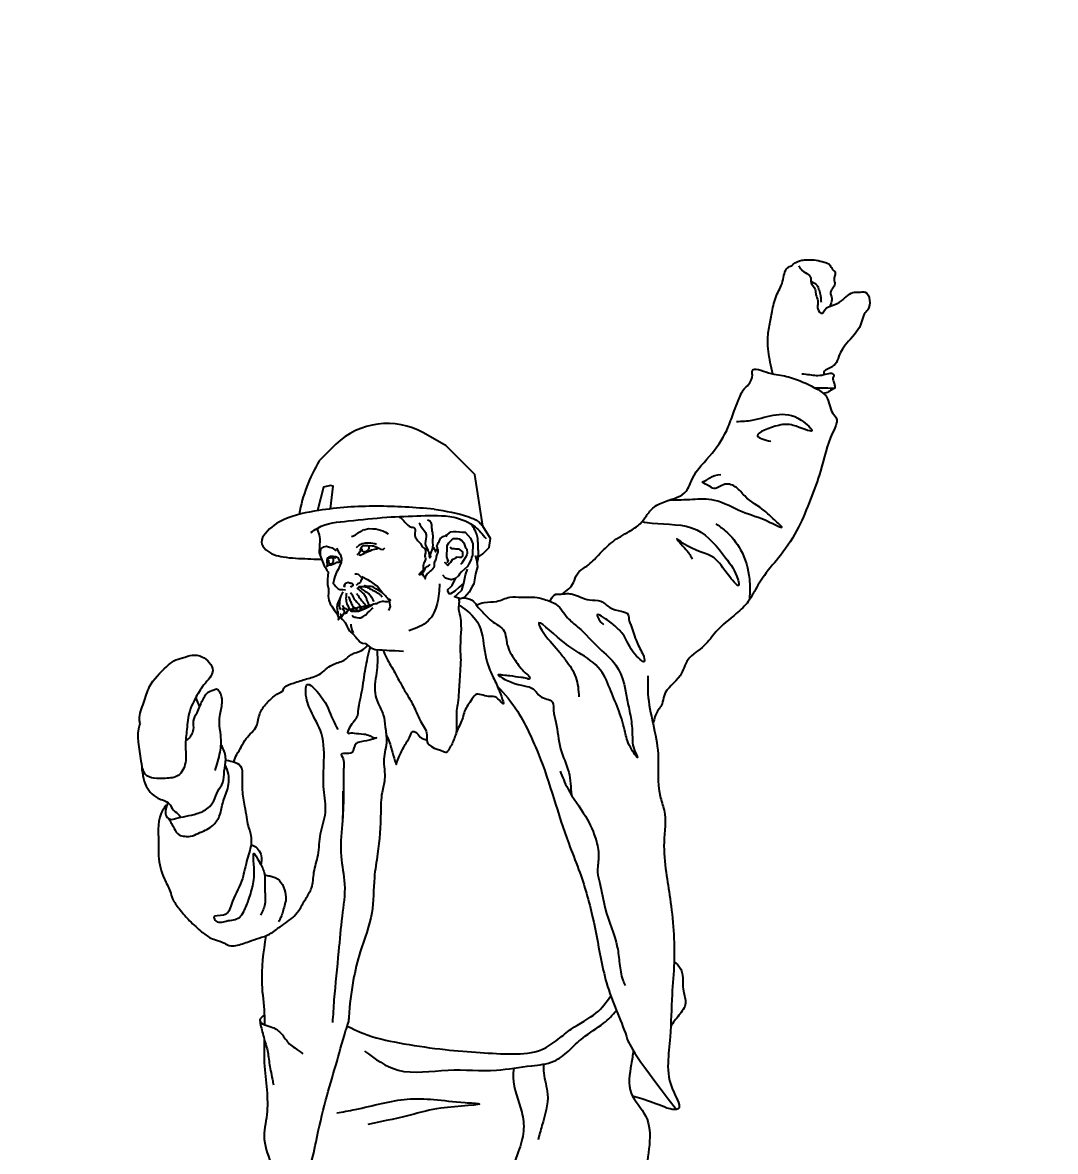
# Model space of a CAD drawing. Header units: millimetres. Extents: x 302528 to 620428, y -80391 to 59551.
# Drawn here: x 477492 to 479187, y 6341 to 8193 of the extents above; entities that cross this region are included whole.
import ezdxf

# ---------------------------------------------------------------- set-up
doc = ezdxf.new("R2010")
doc.units = ezdxf.units.MM
doc.header["$MEASUREMENT"] = 0
doc.layers.add('Размеры', color=252, linetype='Continuous', lineweight=9)
doc.styles.get("Standard").update_dxf_attribs({"font": 'isocpeui.ttf', "height": 300})
doc.styles.add('Италик', font='isocpeui.ttf')
doc.dimstyles.new('1-100', dxfattribs={"dimscale": 100, "dimtxt": 3, "dimasz": 2.5, "dimexe": 1.25, "dimexo": 0.625, "dimtad": 1, "dimdec": 0, "dimrnd": 5, "dimtxsty": 'Standard', "dimblk": 'ARCHTICK', "dimcen": 2.5, "dimadec": 0, "dimazin": 0, "dimtfac": 1, "dimtdec": 0, "dimtmove": 1, "dimatfit": 2, "dimfxl": 1, "dimarcsym": 0})

# ---------------------------------------------------------------- blocks, each defined once
blk = doc.blocks.new('_ArchTick')
at = {"color": 0, "const_width": 0.15}
blk.add_lwpolyline([(-0.5, -0.5), (0.5, 0.5)], dxfattribs=at)
blk = doc.blocks.new('*D349')
at = {"color": 0, "linetype": 'ByBlock', "lineweight": -2, "transparency": 16777216}
for p, q in [((459370.5, 8131), (459370.5, 7077.1)), ((463585.6, 8131), (463585.6, 7077.1)), ((459370.5, 7202.1), (463585.6, 7202.1))]:
    blk.add_line(p, q, dxfattribs=at)
at = {"layer": 'Defpoints', "color": 0, "linetype": 'ByBlock', "lineweight": 9, "transparency": 16777216}
for p in [(459370.5, 8193.5), (463585.6, 8193.5), (463585.6, 7202.1)]:
    blk.add_point(p, dxfattribs=at)
at = {"color": 0, "linetype": 'ByBlock', "lineweight": -2, "transparency": 16777216, "xscale": 250, "yscale": 250, "zscale": 250, "rotation": 180}
blk.add_blockref('_ArchTick', (459370.5, 7202.1), dxfattribs=at)
at = {"color": 0, "linetype": 'ByBlock', "lineweight": -2, "transparency": 16777216, "xscale": 250, "yscale": 250, "zscale": 250}
blk.add_blockref('_ArchTick', (463585.6, 7202.1), dxfattribs=at)
at = {"color": 0, "linetype": 'ByBlock', "lineweight": 9, "transparency": 16777216, "insert": (461478.1, 7389.7), "char_height": 300, "width": 317899.436, "attachment_point": 5, "style": 'Италик'}
blk.add_mtext('{\\H0.83333x;не менее 2000}', dxfattribs=at)

msp = doc.modelspace()

# ---------------------------------------------------------------- linework, layer by layer
at = {"layer": 'Размеры', "color": 0, "lineweight": -3}
for points in [[(478246.726, 7321.039), (478257.407, 7331.72), (478259.857, 7346.42), (478246.992, 7367.004), (478234.329, 7451.425), (478187.154, 7498.599), (478149.897, 7519.935)], [(478006.019, 7501.402), (477978.821, 7474.204), (477978.821, 7474.204)], [(477996.973, 7395.241), (478001.674, 7432.579), (477996.922, 7433.64), (477985.564, 7430.697), (477975.788, 7392.322)], [(477976.167, 7363.811), (477975.715, 7360.406), (477978.566, 7352.471), (477979.634, 7346.212), (477979.566, 7341.439), (477979.146, 7336.912), (477978.903, 7332.26), (477978.361, 7325.407), (477978.415, 7322.961), (477986.619, 7301.548), (477988.822, 7299.1), (477990.904, 7294.329), (477993.107, 7291.881), (477992.917, 7284.784), (477992.497, 7280.255), (477992.01, 7270.956), (477993.97, 7263.859), (477993.604, 7256.883), (477993.36, 7252.234), (477994.428, 7245.258), (477996.387, 7239.594), (477999.483, 7235.592), (478003.767, 7228.373), (478005.971, 7225.926), (478009.066, 7221.209)], [(478050.784, 7361.134), (478052.686, 7361.034), (478059.783, 7362.994), (478066.759, 7362.628), (478071.409, 7362.385), (478082.912, 7359.452), (478087.441, 7356.882), (478091.969, 7354.313)], [(478187.297, 7349.318), (478188.312, 7352.237), (478192.313, 7356.048), (478194.639, 7357.36), (478199.41, 7358.008), (478203.466, 7357.941), (478208.711, 7357.521), (478213.361, 7357.278), (478218.011, 7357.033), (478222.417, 7352.14), (478226.824, 7347.245), (478230.987, 7337.702), (478230.743, 7333.052), (478230.378, 7326.076), (478230.012, 7319.101), (478228.876, 7315.289), (478227.862, 7312.37), (478224.454, 7304.801), (478222.062, 7300.865), (478217.167, 7296.459), (478212.274, 7292.054), (478208.934, 7287.823), (478207.258, 7285.322), (478202.365, 7280.915), (478195.267, 7278.955), (478186.09, 7281.768), (478181.683, 7286.661)], [(478072.515, 7336.524), (478069.964, 7338.003), (478063.111, 7338.884), (478058.913, 7339.128), (478056.692, 7339.187), (478054.141, 7339.082), (478049.143, 7337.906), (478044.371, 7335.825), (478039.477, 7331.419)], [(478189.281, 7306.574), (478190.471, 7310.804), (478189.876, 7309.548), (478189.998, 7311.872), (478187.916, 7316.644), (478188.038, 7318.969), (478188.282, 7323.62), (478188.404, 7325.944), (478188.648, 7330.594), (478188.891, 7335.244), (478191.46, 7339.773), (478196.354, 7344.179), (478198.8, 7346.383), (478205.776, 7346.735), (478208.102, 7345.896), (478212.629, 7343.327), (478216.144, 7339.271), (478218.995, 7331.335), (478221.199, 7328.889), (478221.375, 7322.752), (478220.712, 7319.589), (478218.143, 7315.06), (478215.574, 7310.531), (478213.004, 7306.003), (478210.558, 7303.8)], [(477980.497, 7318.188), (477980.619, 7320.514), (477980.74, 7322.838), (477981.106, 7329.814), (477986.317, 7333.17), (477990.65, 7333.977), (477995.405, 7332.54), (477999.828, 7331.164), (478006.56, 7326.148)], [(478006.804, 7330.798), (478011.088, 7323.579), (478013.291, 7321.133), (478015.251, 7314.036), (478015.129, 7311.71), (478014.886, 7307.06), (478012.317, 7302.533), (478009.626, 7295.678), (478007.896, 7292.759), (478007.057, 7291.151), (478004.367, 7284.298), (478003.406, 7280.364), (478001.432, 7272.793), (478003.636, 7270.346), (478005.839, 7267.9), (478008.042, 7265.453), (478009.651, 7263.898), (478012.57, 7262.884), (478017.221, 7262.641), (478021.871, 7262.397)], [(478041.193, 7319.671), (478043.639, 7321.874), (478045.408, 7324.529), (478046.208, 7326.403), (478046.33, 7328.727), (478048.899, 7333.256), (478051.346, 7335.233), (478055.996, 7335.216), (478058.321, 7335.093), (478065.296, 7334.727), (478067.621, 7334.606), (478070.277, 7333.29), (478074.475, 7331.915), (478077.356, 7330.374), (478079.004, 7329.347), (478083.653, 7328.65), (478086.1, 7331.305)], [(478043.518, 7319.548), (478045.843, 7319.427), (478050.615, 7321.508), (478053.514, 7322.807), (478055.387, 7323.59), (478060.159, 7325.671), (478062.484, 7326.455), (478064.931, 7327.752), (478069.702, 7329.156), (478072.028, 7329.711), (478074.354, 7329.591)], [(478048.409, 7329.46), (478048.409, 7327.197), (478049.766, 7325.841), (478051.35, 7324.936), (478053.613, 7325.162), (478056.78, 7325.614), (478059.495, 7328.103), (478060.852, 7330.819), (478060.4, 7334.212)], [(478193.42, 7332.676), (478195.623, 7330.23), (478200.273, 7329.985), (478202.599, 7329.864), (478207.249, 7329.62), (478213.98, 7324.605), (478213.859, 7322.279), (478213.614, 7317.629), (478211.167, 7315.426), (478208.843, 7315.548), (478204.193, 7315.792), (478202.638, 7314.182), (478201.745, 7313.588), (478196.974, 7311.506), (478194.405, 7306.979), (478191.958, 7304.775), (478189.51, 7302.572), (478185.103, 7307.466), (478185.524, 7307.695)], [(478001.423, 7317.092), (477996.998, 7317.109), (477994.551, 7316.038), (477992.905, 7314.802), (477991.652, 7313.157), (477991.015, 7311.179), (477990.893, 7308.854), (477991.554, 7304.204), (477992.111, 7302.104), (477991.269, 7301.303), (477993.942, 7302.602), (477996.267, 7303.16), (477998.366, 7303.263), (478002.111, 7304.83), (478003.531, 7305.839), (478007.336, 7307.816), (478010.566, 7307.921), (478012.56, 7308.314), (478012.682, 7309.507), (478010.375, 7314.279), (478008.955, 7315.08), (478005.846, 7316.396), (478001.423, 7317.092)], [(477991.396, 7310.682), (477994.563, 7314.077), (477998.862, 7315.208), (478002.482, 7315.434), (478006.102, 7314.981)], [(477993.658, 7311.135), (477993.658, 7308.646), (477994.563, 7306.61), (477995.468, 7305.705), (477996.6, 7305.027), (477997.957, 7304.801), (477999.541, 7305.705), (478001.351, 7307.514), (478002.029, 7309.777), (478002.029, 7311.588), (478001.351, 7314.301), (478000.446, 7315.208)], [(478234.662, 7318.857), (478236.621, 7311.761), (478238.338, 7300.012), (478235.403, 7288.509), (478232.224, 7272.356), (478229.657, 7267.827), (478224.518, 7258.771), (478217.056, 7249.836), (478210.553, 7247.7), (478200.781, 7250.688), (478205.674, 7255.095), (478213.015, 7261.705), (478215.949, 7273.209), (478219.005, 7287.038), (478221.817, 7296.215)], [(478037.073, 7288.544), (478039.939, 7288.544), (478042.804, 7287.828), (478045.67, 7284.962), (478047.819, 7282.812), (478048.535, 7280.664), (478047.819, 7278.514), (478047.103, 7277.082), (478046.386, 7274.932), (478044.237, 7273.5), (478043.521, 7272.782), (478042.088, 7272.066), (478039.222, 7269.202)], [(478048.665, 7284.307), (478057.722, 7279.169), (478062.25, 7276.601), (478068.981, 7271.585), (478073.51, 7269.016), (478083.132, 7256.782)], [(478029.909, 7267.052), (478030.625, 7267.768), (478031.342, 7267.768), (478032.058, 7267.768), (478032.775, 7268.484), (478033.491, 7269.2), (478034.207, 7269.918), (478034.207, 7270.634), (478034.207, 7271.35), (478032.775, 7272.782), (478032.058, 7272.784), (478031.342, 7272.782), (478030.625, 7272.784), (478029.193, 7273.5), (478028.476, 7273.5), (478026.327, 7274.216), (478023.461, 7273.5), (478022.029, 7272.784), (478020.596, 7271.35), (478019.163, 7268.484), (478021.312, 7267.768)], [(478215.949, 7273.209), (478208.609, 7266.599), (478201.267, 7259.99), (478194.048, 7255.704), (478191.724, 7255.827), (478189.642, 7260.599), (478189.764, 7262.923), (478194.658, 7267.33), (478197.104, 7269.533), (478202.365, 7280.915)], [(478067.597, 7239.225), (478067.276, 7239.034), (478064.829, 7236.831), (478057.61, 7232.546), (478052.838, 7230.465), (478043.21, 7226.635), (478038.644, 7226.545), (478031.668, 7226.911), (478028.807, 7230.95)], [(478031.437, 7230.96), (478032.602, 7227.932), (478033.88, 7227.816), (478034.577, 7228.048), (478034.577, 7229.443)], [(478032.858, 7220.568), (478034.291, 7218.42), (478035.723, 7217.787), (478036.99, 7217.453), (478038.422, 7217.286), (478040.655, 7216.903), (478043.604, 7216.353), (478044.953, 7216.187), (478046.303, 7216.404), (478047.986, 7217.203), (478050.685, 7218.337), (478054.183, 7220.736), (478055.233, 7221.586), (478058.015, 7224.45), (478061.181, 7227.266), (478065.013, 7231.231), (478067.162, 7232.665)], [(478034.03, 7232.103), (478035.506, 7227.583), (478040.385, 7227.816), (478039.542, 7231.008)], [(478038.781, 7233.89), (478038.759, 7233.973)], [(478039.714, 7231.174), (478040.618, 7227.816), (478047.008, 7229.443), (478045.73, 7235.019)], [(478046.427, 7235.135), (478047.937, 7231.07), (478049.099, 7230.721), (478051.887, 7231.418), (478053.049, 7232.695), (478052.406, 7235.544)], [(478093.369, 7243.889), (478095.054, 7235.247), (478092.364, 7228.394)], [(478013.701, 7217.341), (478016.987, 7213.692), (478021.393, 7208.798), (478024.786, 7201.7), (478025.556, 7199.254), (478028.354, 7195.199), (478030.557, 7192.752), (478034.369, 7189.465), (478038.775, 7184.572), (478040.978, 7182.125), (478043.182, 7179.679), (478045.385, 7177.232), (478049.913, 7174.663), (478054.564, 7174.419), (478063.498, 7166.955), (478070.352, 7164.265), (478077.326, 7163.899), (478081.978, 7163.656), (478088.952, 7163.29), (478093.602, 7163.047), (478100.577, 7162.681), (478102.903, 7162.56), (478109.877, 7162.194), (478116.853, 7161.828)], [(478030.572, 7205.986), (478030.45, 7203.66), (478032.409, 7196.563), (478034.491, 7191.791)], [(478017.662, 6931.941), (478017.662, 6887.801)]]:
    msp.add_lwpolyline(points, dxfattribs=at)
for centre, radius, start, end in [((478090.467, 7413.556), 121.854, 60.80964, 133.869984), ((478205.046, 7338.327), 263.895, 149.009844, 169.537709)]:
    msp.add_arc(centre, radius, start, end, dxfattribs=at)
for points, knots in [([(478755.007, 7794.72), (478755.548, 7795.402), (478759.484, 7799.854), (478767.025, 7802.948), (478775.591, 7804.055), (478782.456, 7803.705), (478792.462, 7804.501), (478803.489, 7801.056), (478814.366, 7799.131), (478818.828, 7792.826), (478820.996, 7787.474), (478827.317, 7783.871), (478824.285, 7777.162), (478823.426, 7770.982), (478826.267, 7764.174), (478822.203, 7757.588), (478818.462, 7753.438), (478817.321, 7748.287), (478820.649, 7742.359), (478819.602, 7734.702), (478817.691, 7729.856), (478817.288, 7728.051)], [6.65731875, 6.65731875, 6.65731875, 6.65731875, 8.80924443, 21.39400085, 25.05302338, 30.04557724, 38.21505095, 49.34122458, 58.53060791, 63.70382152, 67.36150943, 72.82510968, 78.34378759, 82.45152296, 88.4181639, 94.91368743, 99.8211687, 102.13431262, 107.30658812, 115.48446009, 120.06348009, 120.06348009, 120.06348009, 120.06348009]), ([(478723.154, 7616.835), (478721.769, 7623.107), (478717.867, 7641.229), (478713.068, 7667.897), (478717.522, 7695.936), (478722.088, 7720.351), (478727.622, 7745.493), (478741.353, 7766.426), (478741.972, 7789.393), (478751.843, 7793.513), (478754.419, 7794.501), (478755.007, 7794.72)], [11.95875237, 11.95875237, 11.95875237, 11.95875237, 27.73145409, 57.39736114, 77.56454304, 96.74412795, 118.75506273, 139.33267314, 159.46654639, 164.73769963, 165.55875082, 165.55875082, 165.55875082, 165.55875082]), ([(478765.801, 7793.974), (478767.069, 7792.41), (478771.663, 7782.93), (478787.32, 7780.129), (478784.08, 7764.773), (478793.974, 7757.862), (478793.305, 7747.904), (478796.573, 7740.243), (478797.656, 7732.132), (478795.441, 7723.005), (478804.38, 7712.658), (478809.206, 7726.214), (478822.235, 7729.037), (478839.196, 7736.849), (478851.086, 7752.425), (478865.605, 7750.46), (478877.483, 7753.454), (478883.645, 7737.133), (478881.699, 7723.406), (478871.401, 7714.392), (478868.69, 7693.059), (478851.979, 7675.979), (478837.514, 7658.608), (478831.01, 7645.767), (478826.971, 7629.727), (478814.23, 7625.949), (478806.687, 7620.511), (478806.814, 7617.4), (478807.417, 7616.081), (478807.644, 7615.652)], [175.46684146, 175.46684146, 175.46684146, 175.46684146, 180.61838238, 198.13803254, 202.85072166, 214.98228683, 222.14889567, 225.87479883, 235.37361462, 241.26445121, 249.59751593, 255.48945082, 267.62415638, 280.80194083, 302.04934697, 307.94324313, 316.19472971, 328.32629489, 341.49881112, 349.04440954, 360.22207546, 391.59850291, 405.03424442, 415.57325222, 427.17789302, 442.54497258, 445.87819302, 448.2345872, 449.42462169, 449.42462169, 449.42462169, 449.42462169]), ([(478785.388, 7769.147), (478785.521, 7769.069), (478789.315, 7766.872), (478796.514, 7764.239), (478799.098, 7753.998), (478801.752, 7746.53), (478801.83, 7739.63), (478802.286, 7736.05), (478802.473, 7734.583)], [16.00156498, 16.00156498, 16.00156498, 16.00156498, 16.37066701, 26.4957431, 32.97492562, 40.85402516, 46.08273326, 49.71423228, 49.71423228, 49.71423228, 49.71423228]), ([(478377.664, 7255.409), (478385.168, 7260.713), (478396.078, 7269.846), (478401.256, 7291.28), (478420.583, 7301.888), (478438.377, 7320.697), (478459.409, 7342.721), (478484.737, 7356.156), (478505.097, 7368.734), (478516.168, 7384.48), (478527.966, 7400.167), (478552.095, 7410.101), (478581.574, 7417.241), (478593.097, 7455.713), (478624.766, 7484.405), (478648.632, 7522.317), (478658.411, 7553.016), (478667.312, 7573.622), (478672.637, 7589.904), (478685.63, 7600.311), (478690.649, 7610.956), (478687.66, 7630.378), (478714.862, 7617.383), (478735.062, 7615.406), (478763.717, 7608.238), (478789.127, 7596.09), (478816.581, 7579.601), (478815.85, 7556.132), (478828.814, 7545.02), (478827.986, 7532.269), (478813.057, 7506.022), (478804.848, 7461.991), (478785.055, 7410.822), (478766.301, 7362.924), (478739.318, 7321.519), (478710.638, 7289.722), (478694.65, 7263.335), (478682.425, 7240.083), (478659.272, 7219.618), (478631.905, 7198.762), (478611.577, 7167.879), (478581.361, 7152.151), (478573.256, 7115.068), (478544.292, 7099.068), (478542.544, 7072.789), (478531.571, 7062.03), (478528.695, 7050.393), (478527.039, 7045.177), (478526.402, 7043.294)], [5.85934061, 5.85934061, 5.85934061, 5.85934061, 27.56871339, 40.29405324, 56.74845354, 78.36139866, 104.44112642, 130.45944466, 148.58325069, 162.07168023, 177.45898962, 195.52607143, 225.6380618, 243.69966558, 287.863243, 328.96358506, 351.96709992, 366.46607271, 384.52767648, 392.14426472, 406.64314537, 412.02751648, 433.74364366, 447.47794532, 469.68906346, 502.23280253, 519.47661266, 542.48022043, 552.18855353, 557.57292463, 572.07180529, 625.71584089, 665.740481, 706.74993116, 751.56362367, 786.04736798, 811.44915312, 827.14931354, 849.99907825, 886.22921825, 911.05529258, 939.68198652, 963.76416595, 998.24791025, 1009.34842737, 1025.04867287, 1033.56251912, 1038.43073421, 1038.43073421, 1038.43073421, 1038.43073421]), ([(478770.831, 7617.051), (478775.089, 7616.571), (478787.466, 7615.175), (478801.466, 7612.517), (478822.98, 7620.348), (478823.335, 7613.246), (478820.936, 7610.319), (478822.608, 7604.454), (478824.645, 7599.184), (478825.073, 7595.55), (478825.377, 7592.71), (478821.683, 7592.426), (478818.852, 7589.711), (478813.948, 7586.348), (478809.487, 7585.178), (478806.759, 7584.527)], [0, 0, 0, 0, 10.26341191, 29.8289985, 42.87908467, 44.10128988, 45.92344062, 51.6416813, 57.18328773, 60.0641232, 60.8788936, 63.61300601, 66.55184008, 70.96020124, 77.80323402, 77.80323402, 77.80323402, 77.80323402]), ([(478791.865, 7594.036), (478792.663, 7594.074), (478803.67, 7594.514), (478814.712, 7593.546), (478824.95, 7593.228)], [16.44991602, 16.44991602, 16.44991602, 16.44991602, 18.41499686, 43.51904166, 43.51904166, 43.51904166, 43.51904166]), ([(478663.544, 7538.767), (478672.277, 7539.123), (478707.843, 7540.571), (478748.552, 7564.87), (478799.901, 7514.136), (478755.668, 7535.246), (478732.295, 7533.792), (478682.629, 7515.763), (478709.779, 7508.829), (478719.983, 7506.223)], [0, 0, 0, 0, 26.13900991, 106.45615978, 131.00890715, 162.61402736, 186.49209894, 225.31937996, 248.69722095, 248.69722095, 248.69722095, 248.69722095]), ([(478553.708, 7409.79), (478566.289, 7409.777), (478590.59, 7411.173), (478631.957, 7413.065), (478674.815, 7387.082), (478703.32, 7382.144), (478746.547, 7358.968), (478722.338, 7380.066), (478707.11, 7396.079), (478680.469, 7410.319), (478664.791, 7431.407), (478644.48, 7439.925), (478627.95, 7424.877), (478618.355, 7433.76), (478603.334, 7439.873), (478615.452, 7441.677), (478622.116, 7449.635), (478631.089, 7450.918), (478637.65, 7451.856)], [29.07177934, 29.07177934, 29.07177934, 29.07177934, 59.98341367, 88.86590975, 129.6786319, 170.08228252, 186.98858774, 201.11354933, 219.1794529, 252.47464877, 268.16904321, 284.33085617, 299.79098571, 309.71856753, 317.72180878, 323.69912102, 329.24835157, 344.34593662, 344.34593662, 344.34593662, 344.34593662]), ([(478167.335, 7394.926), (478135.662, 7397.258), (478072.266, 7401.924), (477989.715, 7396.044), (477925.759, 7383.055), (477894.485, 7362.763), (477880.886, 7341.098), (477894.089, 7322.134), (477922.834, 7314.497), (477952.78, 7313.866), (477973.843, 7312.607), (477981.269, 7312.533), (477982.412, 7312.528)], [0, 0, 0, 0, 72.65271625, 145.41676723, 190.07167473, 219.21207261, 231.01969158, 242.02446801, 265.41102913, 296.68745781, 311.09279146, 313.71303907, 313.71303907, 313.71303907, 313.71303907]), ([(478167.335, 7394.926), (478186.486, 7391.788), (478212.034, 7387.601), (478239.211, 7376.009), (478245.242, 7369.03), (478246.992, 7367.004)], [0, 0, 0, 0, 58.40880169, 77.91895579, 85.89487808, 85.89487808, 85.89487808, 85.89487808]), ([(477964.895, 7356.272), (477968.58, 7358.943), (477986.395, 7371.853), (478031.207, 7375.442), (478087.083, 7382.271), (478144.87, 7383.72), (478194.598, 7385.825), (478233.138, 7370.313), (478246.936, 7353.4), (478252.57, 7346.495)], [0, 0, 0, 0, 13.56136474, 65.54745161, 128.56232858, 184.76094965, 238.5471601, 276.91741812, 303.39174706, 303.39174706, 303.39174706, 303.39174706]), ([(478109.176, 7382.603), (478111.095, 7381.711), (478118.09, 7377.296), (478122.859, 7365.54), (478138.559, 7364.756), (478134.521, 7353.907), (478137.457, 7346.61), (478141.245, 7341.545), (478145.959, 7338.073), (478146.991, 7332.406), (478152.023, 7330.426), (478155.236, 7328.378), (478156.42, 7327.624)], [13.35278777, 13.35278777, 13.35278777, 13.35278777, 18.33728663, 33.06852318, 38.409068, 47.42981601, 50.98879332, 56.61682171, 61.80577888, 63.58533638, 69.21410679, 72.49644204, 72.49644204, 72.49644204, 72.49644204]), ([(478142.421, 7372.543), (478143.295, 7370.546), (478146.362, 7363.533), (478157.789, 7354.217), (478150.212, 7339.128), (478157.502, 7327.891), (478159.629, 7321.575), (478159.241, 7314.409), (478162.207, 7315.846), (478161.293, 7318.628), (478161.381, 7323.165), (478166.449, 7330.755), (478164.698, 7341.909), (478166.011, 7352.758), (478163.052, 7361.878), (478164.119, 7369.071), (478161.415, 7375.092), (478158.375, 7376.229), (478156.42, 7376.961)], [0, 0, 0, 0, 6.58694471, 23.13739509, 37.2059207, 49.10341395, 58.92812198, 61.9642964, 63.61150202, 65.82062046, 69.5025711, 77.43414125, 91.44465779, 101.75383388, 109.98695035, 119.58815686, 122.88157115, 128.82076908, 128.82076908, 128.82076908, 128.82076908]), ([(478031.877, 7350.117), (478032.864, 7350.459), (478035.424, 7351.347), (478038.692, 7352.745), (478041.55, 7355.753), (478045.516, 7357.053), (478048.623, 7359.374), (478050.327, 7360.785), (478050.784, 7361.134)], [0, 0, 0, 0, 2.40262971, 6.23346621, 7.95121128, 11.78223544, 15.50220202, 16.8202567, 16.8202567, 16.8202567, 16.8202567]), ([(478237.838, 7305.966), (478238.29, 7307.45), (478239.736, 7312.2), (478239.841, 7319.403), (478240.01, 7327.008), (478239.213, 7334.865), (478239.403, 7343.604), (478237.94, 7352.983), (478233.901, 7361.375), (478230.609, 7366.648), (478228.954, 7369.769)], [0, 0, 0, 0, 3.54742218, 11.35017262, 16.32800198, 21.00501795, 29.41092575, 36.36777397, 42.49660504, 50.60735316, 50.60735316, 50.60735316, 50.60735316]), ([(478508.553, 7374.27), (478513.958, 7373.257), (478543.968, 7368.546), (478600.614, 7373.672), (478642.316, 7319.142), (478662.971, 7292.746), (478669.861, 7262.844), (478642.802, 7294.37), (478628.283, 7322.216), (478591.8, 7325.38), (478558.332, 7352.343), (478582.382, 7327.592), (478588.69, 7317.798), (478591.491, 7313.449)], [21.57361387, 21.57361387, 21.57361387, 21.57361387, 35.04931143, 95.64534432, 149.79684253, 184.06920282, 190.81801872, 207.31615694, 240.42193227, 287.09219705, 296.63944034, 315.53714679, 330.6302296, 330.6302296, 330.6302296, 330.6302296]), ([(478629.568, 7371.243), (478634.886, 7367.395), (478651.042, 7355.707), (478674.746, 7326.568), (478685.966, 7286.076), (478685.897, 7257.637), (478684.609, 7246.14), (478684.518, 7245.367)], [0, 0, 0, 0, 16.09186171, 48.87899623, 89.84087668, 116.32294869, 118.23192979, 118.23192979, 118.23192979, 118.23192979]), ([(478165.318, 7332.911), (478165.558, 7332.623), (478167.032, 7330.745), (478168.034, 7328.375), (478170.056, 7323.441), (478169.762, 7328.499), (478174.001, 7329.574), (478170.036, 7336.05), (478176.083, 7340.477), (478177.002, 7346.87), (478181.18, 7349.881), (478185.012, 7350.89), (478187.362, 7352.498), (478188.697, 7352.84), (478189.004, 7352.896)], [5.45013331, 5.45013331, 5.45013331, 5.45013331, 6.36782386, 11.40120224, 12.65956042, 14.97959798, 17.36757093, 20.79034651, 27.08210028, 31.36785768, 34.97205742, 38.00349602, 40.52113438, 41.25534619, 41.25534619, 41.25534619, 41.25534619]), ([(478152.166, 7330.13), (478152.855, 7327.776), (478154.01, 7323.572), (478151.012, 7318.105), (478154.016, 7313.151), (478151.068, 7307.241), (478148.377, 7301.372), (478150.122, 7295.641), (478147.424, 7292.502), (478145.619, 7290.742), (478141.358, 7286.732), (478145.166, 7288.329), (478147.609, 7287.65), (478149.324, 7291.133), (478151.827, 7294.093), (478152.835, 7299.599), (478157.659, 7301.153), (478159.422, 7303.449), (478160.114, 7304.35)], [3.88504888, 3.88504888, 3.88504888, 3.88504888, 9.3873441, 13.47632281, 16.72184622, 21.23199472, 27.38883868, 31.38439887, 33.50524895, 35.96265854, 38.92161744, 40.52389192, 42.44380529, 44.42484415, 48.09001037, 51.90034009, 55.90105023, 58.48410551, 58.48410551, 58.48410551, 58.48410551]), ([(478148.082, 7288.827), (478148.596, 7287.563), (478149.771, 7284.964), (478151.926, 7282.815), (478152.65, 7278.804), (478153.488, 7286.01), (478155.705, 7288.532), (478159.291, 7291.321), (478163.294, 7295.315), (478168.743, 7299.984), (478167.362, 7307.56), (478170.813, 7312.225), (478171.024, 7318.153), (478173.827, 7322.468), (478174.44, 7327.401), (478173.144, 7329.493), (478172.74, 7330.097)], [0.96722094, 0.96722094, 0.96722094, 0.96722094, 4.04104527, 7.46780934, 8.18401396, 11.81145301, 15.08966029, 18.04884513, 21.61428351, 28.56437475, 32.39013353, 37.94136573, 40.94021522, 45.61815902, 49.61749645, 51.26539616, 51.26539616, 51.26539616, 51.26539616]), ([(478246.726, 7321.039), (478246.601, 7320.944), (478245.385, 7320.042), (478243.623, 7319.092), (478241.705, 7317.318), (478240.562, 7316.7), (478239.817, 7316.237), (478239.745, 7316.192)], [4.1911449, 4.1911449, 4.1911449, 4.1911449, 4.55369178, 7.67422756, 8.73285804, 10.5001662, 10.68770043, 10.68770043, 10.68770043, 10.68770043]), ([(478030.229, 7257.875), (478031.285, 7256.178), (478034.101, 7251.652), (478037.31, 7244.676), (478042.93, 7239.769), (478045.49, 7235.881), (478047.893, 7234.462), (478049.335, 7234.423), (478050.793, 7235.624), (478053.518, 7235.461), (478057.151, 7235.949), (478061.79, 7236.691), (478066.121, 7239.189), (478070.535, 7239.632), (478074.577, 7240.143), (478077.969, 7242.685), (478082.148, 7244.126), (478086.115, 7243.489), (478089.221, 7242.906), (478091.503, 7243.406), (478093.417, 7243.816), (478094.612, 7244.445), (478095.556, 7245.094), (478095.459, 7246.374), (478092.082, 7246.177), (478089.207, 7250.71), (478085.337, 7254.798), (478081.112, 7258.633), (478077.595, 7261.167), (478073.584, 7262.945), (478069.774, 7264.912), (478066.104, 7267.748), (478062.114, 7267.845), (478058.166, 7267.827), (478056.035, 7267.845), (478052.862, 7269.55), (478052.919, 7267.366), (478056.703, 7267.417), (478060.072, 7265.214), (478064.651, 7262.406), (478069.979, 7260.626), (478074.479, 7257.517), (478078.945, 7254.789), (478080.605, 7251.79), (478081.419, 7250.321)], [0, 0, 0, 0, 6.00753947, 16.0199927, 22.58192432, 28.1730676, 29.70926231, 30.74005583, 32.27625054, 35.04604699, 38.4988594, 43.41775179, 48.96768522, 53.14705103, 56.65070079, 60.9548648, 65.62756969, 69.422153, 72.87496541, 74.96474082, 76.381098, 78.68554818, 79.17132947, 79.51467, 82.13092393, 86.26688221, 95.02336873, 99.15956966, 103.35243206, 107.96133241, 112.26543426, 116.27136004, 121.47047329, 123.87537922, 127.71630216, 129.80607758, 130.14941811, 133.53276954, 137.68368208, 143.22271852, 149.22214021, 154.46557532, 159.61788524, 164.57110966, 164.57110966, 164.57110966, 164.57110966]), ([(478040.571, 7266.072), (478040.973, 7265.671), (478043.186, 7263.461), (478047.133, 7259.433), (478053.232, 7255.05), (478055.259, 7248.842), (478057.188, 7244.649), (478058.53, 7241.111), (478059.659, 7238.7), (478060.698, 7237.217), (478060.98, 7236.763)], [0, 0, 0, 0, 1.3026827, 7.16597729, 13.02934044, 17.89210518, 21.68916215, 23.67293676, 26.55599933, 27.78076927, 27.78076927, 27.78076927, 27.78076927]), ([(478053.824, 7267.561), (478053.587, 7267.541), (478052.217, 7267.456), (478049.842, 7267.694), (478047.24, 7267.025), (478042.149, 7267.911), (478046.553, 7265.244), (478049.599, 7262.621), (478054.719, 7259.491), (478060.781, 7256.134), (478063.753, 7250.76), (478066.559, 7246.455), (478067.829, 7244.066), (478068.302, 7243.176)], [1.31027753, 1.31027753, 1.31027753, 1.31027753, 1.85183268, 4.43164124, 6.46681257, 9.04662113, 11.14723109, 13.91072496, 20.04338625, 24.02909502, 29.70361237, 33.58933564, 35.89719964, 35.89719964, 35.89719964, 35.89719964]), ([(478176.024, 7272.107), (478175.503, 7261.425), (478174.467, 7240.163), (478159.866, 7207.158), (478137.531, 7199.389), (478125.688, 7195.271)], [0, 0, 0, 0, 32.22393147, 64.13801198, 100.15374618, 100.15374618, 100.15374618, 100.15374618]), ([(478013.261, 7249.577), (478011.199, 7245.884), (478008.392, 7240.858), (478007.67, 7233.508), (478007.892, 7228.955), (478009.854, 7224.952), (478008.302, 7221.342), (478009.709, 7218.25), (478011.093, 7216.04), (478009.252, 7213.711), (478011.236, 7213.823), (478012.325, 7215.885), (478013.406, 7217.97), (478015.54, 7220.273), (478014.183, 7222.038), (478013.261, 7223.236)], [0, 0, 0, 0, 12.46593367, 16.96650618, 21.96142967, 26.06001544, 29.57436367, 32.71800348, 35.74120964, 37.31296796, 37.81026778, 40.62249712, 43.52077847, 45.31308021, 49.09849692, 49.09849692, 49.09849692, 49.09849692]), ([(478017.239, 7259.021), (478015.095, 7254.782), (478011.793, 7248.257), (478012.008, 7238.943), (478011.076, 7232.77), (478013.2, 7230.336), (478013.758, 7229.697)], [0, 0, 0, 0, 13.84600373, 21.31763237, 28.29348067, 30.77887316, 30.77887316, 30.77887316, 30.77887316]), ([(478023.239, 7256.873), (478023.1, 7255.7), (478022.578, 7251.286), (478022.35, 7245.34), (478023.591, 7239.526), (478026.28, 7235.902), (478026.79, 7232.513), (478029.006, 7230.927), (478028.35, 7229.488), (478025.786, 7229.297), (478023.523, 7230.874), (478020.842, 7231.792), (478018.605, 7232.845), (478017.896, 7234.914), (478017.493, 7236.127), (478017.364, 7236.515)], [0, 0, 0, 0, 3.54522511, 13.33276772, 17.79678393, 20.95354605, 26.73474465, 27.28852554, 28.52665298, 30.14159552, 34.36010605, 36.46928829, 38.75312237, 41.37955828, 42.61775192, 42.61775192, 42.61775192, 42.61775192]), ([(478026.349, 7251.631), (478027.269, 7249.624), (478029.228, 7245.35), (478031.966, 7239.058), (478034.579, 7233.124), (478037.823, 7231.718), (478039.665, 7230.505), (478040.723, 7234.079), (478043.927, 7233.82), (478045.94, 7235.208), (478046.803, 7235.464), (478047.08, 7235.546)], [0, 0, 0, 0, 6.58894566, 14.03607956, 21.14651495, 24.32706373, 24.93704285, 27.0668234, 31.58156923, 33.41107424, 34.27371044, 34.27371044, 34.27371044, 34.27371044]), ([(478039.606, 7256.191), (478040.596, 7255.086), (478043.51, 7251.837), (478046.956, 7246.035), (478051.8, 7241.324), (478054.131, 7237.647), (478055.439, 7236.143), (478055.775, 7235.771)], [0, 0, 0, 0, 3.39664189, 9.99212709, 15.34694677, 18.77335507, 19.91990811, 19.91990811, 19.91990811, 19.91990811]), ([(478208.131, 7248.44), (478208.094, 7247.924), (478207.956, 7245.278), (478208.435, 7241.597), (478207.707, 7238.465), (478207.095, 7228.95)], [1.55616884, 1.55616884, 1.55616884, 1.55616884, 2.74422106, 7.63204959, 9.9648912, 9.9648912, 9.9648912, 9.9648912]), ([(478214.828, 7249.104), (478221.58, 7248.772), (478230.964, 7246.905), (478237.784, 7235.072), (478248.276, 7225.186), (478260.468, 7209.173), (478283.703, 7199.628), (478285.382, 7180.969), (478289.12, 7163.241), (478301.631, 7144.592), (478313.59, 7127.653), (478324.069, 7120.565), (478324.378, 7114.225), (478316.28, 7118.493), (478306.912, 7117.799), (478293.571, 7121.671), (478282.488, 7121.491), (478263.146, 7125.489), (478307.629, 7101.678), (478328.893, 7105.814), (478341.679, 7083.268), (478364.21, 7083.28), (478362.395, 7061.558), (478370.247, 7037.722), (478371.241, 7001.569), (478390.989, 6964.564), (478391.538, 6938.138), (478392.696, 6925.612)], [6.75164023, 6.75164023, 6.75164023, 6.75164023, 22.06038802, 30.03634029, 38.64035365, 57.50028425, 79.60538331, 92.45833974, 100.29755806, 124.32843996, 145.83535104, 151.90845636, 153.46327762, 158.96331355, 165.23412255, 180.19549123, 189.56160712, 195.06149881, 219.08276553, 247.860487, 258.3218157, 276.81201942, 287.88246112, 303.84870264, 340.39819274, 373.57418023, 404.27774626, 404.27774626, 404.27774626, 404.27774626]), ([(478236.778, 7237.263), (478240.931, 7239.294), (478251.439, 7243.505), (478271.166, 7241.34), (478290.015, 7252.211), (478308.757, 7249.95), (478322.17, 7250.126), (478334.769, 7250.659), (478349.459, 7246.24), (478371.711, 7239.883), (478383.656, 7216.484), (478411.054, 7196.246), (478434.422, 7167.6), (478477.232, 7134.424), (478482.564, 7085.883), (478492.003, 7046.079), (478492.728, 7021.583), (478492.85, 7003.709), (478507.075, 6977.426), (478484.497, 7008.654), (478481.328, 7030.59), (478471.12, 7064.003), (478456.848, 7096.732), (478442.819, 7134.925), (478405.65, 7158.892), (478378.527, 7175.141), (478330.76, 7220.965), (478350.298, 7184.149), (478366.337, 7169.328), (478385.902, 7143.596), (478402.618, 7119.841), (478404.164, 7097.549), (478404.928, 7086.544)], [6.74035028, 6.74035028, 6.74035028, 6.74035028, 17.94460142, 34.56744685, 53.34284941, 68.52786127, 79.57162252, 86.47381344, 99.20079901, 117.14536228, 140.64667787, 159.21460457, 200.20164124, 231.42974305, 287.73214477, 310.19324663, 333.68951763, 344.81355679, 359.67490907, 376.51972491, 398.3366418, 427.14783933, 456.87066875, 487.72606118, 525.0163182, 553.73697126, 591.28278536, 600.53947409, 635.88525894, 651.61991052, 678.8364327, 705.37678584, 705.37678584, 705.37678584, 705.37678584]), ([(478357.761, 7243.593), (478358.044, 7244.34), (478359.971, 7249.094), (478364.232, 7256.263), (478375.085, 7254.422), (478384.082, 7257.008), (478396.099, 7255.21), (478407.921, 7250.134), (478422.926, 7244.328), (478441.794, 7246.571), (478455.565, 7230.791), (478471.377, 7228.226), (478487.583, 7224.273), (478486.41, 7213.465), (478492.411, 7200.257), (478497.282, 7180.857), (478505.861, 7164.153), (478511.523, 7153.422), (478516.121, 7136.015), (478485.194, 7167.076), (478482.843, 7186.166), (478461.94, 7205.085), (478451.752, 7213.243), (478431.019, 7225.932), (478439.044, 7210.776), (478443.585, 7206.967), (478445.483, 7205.375)], [7.07392533, 7.07392533, 7.07392533, 7.07392533, 8.97282348, 19.0287524, 23.76008006, 34.21171885, 41.84053325, 52.91558667, 65.7854628, 81.04325023, 96.00237749, 111.86379084, 122.4421163, 129.12976957, 135.11165423, 158.1438174, 178.02937706, 180.14439127, 188.86412105, 208.36768358, 236.76013477, 251.47661181, 270.39822286, 279.71687872, 289.03238777, 295.72164021, 295.72164021, 295.72164021, 295.72164021]), ([(478013.372, 7217.274), (478013.965, 7217.393), (478015.423, 7217.685), (478016.845, 7219.14), (478017.968, 7220.746), (478018.004, 7222.721), (478020.11, 7223.872), (478019.902, 7225.838), (478020.193, 7227.665), (478018.782, 7228.798), (478017.907, 7230.47), (478017.371, 7231.554), (478017.046, 7232.21)], [0, 0, 0, 0, 1.78346524, 4.3869509, 5.81490519, 7.59754101, 9.85550755, 11.82965291, 13.05380995, 15.16061893, 16.5884619, 18.77879102, 18.77879102, 18.77879102, 18.77879102]), ([(478019.284, 7223.535), (478019.357, 7223.567), (478020.103, 7223.89), (478021.26, 7224.117), (478022.619, 7224.438), (478023.929, 7224.525), (478023.929, 7225.65), (478023.974, 7226.296), (478023.782, 7227.186), (478025.146, 7226.917), (478025.957, 7227.913), (478026.436, 7228.841), (478026.468, 7229.413), (478026.468, 7229.509)], [0.8072792, 0.8072792, 0.8072792, 0.8072792, 0.98919919, 2.67041873, 3.42233529, 4.35484617, 5.10644813, 5.54861314, 5.99077815, 6.74267525, 7.68669317, 8.80921492, 9.03444189, 9.03444189, 9.03444189, 9.03444189]), ([(478026.024, 7232.362), (478026.493, 7231.95), (478027.558, 7231.014), (478029.777, 7230.858), (478031.859, 7230.852), (478033.597, 7232.183), (478035.776, 7232.326), (478037.027, 7233.375), (478037.581, 7233.839)], [0, 0, 0, 0, 1.82758227, 4.14745288, 6.44759735, 7.8309604, 10.5085621, 12.63295502, 12.63295502, 12.63295502, 12.63295502]), ([(478209.693, 7236.505), (478220.758, 7228.366), (478245.764, 7209.973), (478248.21, 7168.6), (478255.535, 7136.584), (478268.096, 7110.945), (478274.339, 7096.745), (478283.559, 7070.327), (478273.309, 7083.379), (478265.788, 7088.084), (478251.916, 7085.786), (478236.868, 7095.837), (478226.956, 7077.99), (478217.464, 7067.421), (478213.824, 7048.309), (478204.591, 7032.346), (478198.769, 7011.99), (478191.635, 7000.735), (478188.067, 6995.497)], [0, 0, 0, 0, 32.28569322, 72.96532325, 93.30511888, 114.84447222, 137.51904056, 147.68897717, 154.66714429, 164.61368191, 170.78303262, 188.23256582, 196.13072758, 214.95798982, 223.93651263, 242.72222897, 259.90052922, 275.35224379, 275.35224379, 275.35224379, 275.35224379]), ([(478207.185, 7230.335), (478207.539, 7228.81), (478208.965, 7222.633), (478210.983, 7213.511), (478211.399, 7202.638), (478211.648, 7192.177), (478210.037, 7182.49), (478210.563, 7173.24), (478209.455, 7165.777), (478210.484, 7157.261), (478211.208, 7144.738), (478209.737, 7129.088), (478208.815, 7111.183), (478207.68, 7094.141), (478206.785, 7078.407), (478203.221, 7062.978), (478204.423, 7046.266), (478203.963, 7034.055), (478203.567, 7027.412)], [1.84814066, 1.84814066, 1.84814066, 1.84814066, 5.68966191, 17.39989649, 24.66211331, 32.33818119, 43.03354541, 48.57737773, 54.98839879, 61.39941986, 69.5132018, 85.7407657, 99.83949037, 113.51253459, 127.64359068, 138.44052325, 152.08700948, 168.41398417, 168.41398417, 168.41398417, 168.41398417]), ([(477918.608, 7096.195), (477919.337, 7098.425), (477922.63, 7105.156), (477938.917, 7110.108), (477957.222, 7116.228), (477981.242, 7121.876), (477996.88, 7141.289), (478019.114, 7144.237), (478031.357, 7158.46), (478047.773, 7161.041), (478055.284, 7167.957), (478058.113, 7171.454)], [7.54191393, 7.54191393, 7.54191393, 7.54191393, 13.28406719, 26.70782135, 44.93755349, 62.78753057, 85.11944024, 102.15732367, 114.27933302, 129.03508093, 140.05718744, 140.05718744, 140.05718744, 140.05718744]), ([(477684.621, 7043.131), (477684.156, 7045.21), (477682.173, 7056.786), (477691.527, 7076.996), (477699.546, 7109.613), (477721.517, 7129.635), (477739.423, 7147.041), (477755.173, 7150.12), (477771.261, 7157.288), (477792.816, 7152.013), (477809.131, 7130.524), (477796.182, 7114.601), (477784.393, 7100.602), (477774.298, 7082.89), (477763.335, 7059.738), (477762.032, 7034.46), (477757.434, 7006.231), (477762.156, 6980.505), (477749.928, 6954.259), (477722.465, 6952.646), (477695.306, 6951.593), (477689.715, 6965.969), (477688.384, 6969.389)], [4.61033989, 4.61033989, 4.61033989, 4.61033989, 9.80562065, 33.5924018, 56.10171228, 91.56766656, 103.88465557, 116.05243551, 130.05853266, 145.92364951, 168.35241525, 179.56675558, 191.88242995, 214.31111062, 228.95741601, 254.25061692, 275.49081184, 298.5667447, 318.36760989, 336.10531686, 363.65189349, 372.25260705, 372.25260705, 372.25260705, 372.25260705]), ([(478061.889, 7168.3), (478061.456, 7166.641), (478058.084, 7153.547), (478052.545, 7127.456), (478049.158, 7096.923), (478043.963, 7076.057), (478042.286, 7065.125), (478041.867, 7052.106), (478032.765, 7045.473), (478022.103, 7024.202), (478031.26, 7028.38), (478039.361, 7026.091), (478049.946, 7026.61), (478062.234, 7023.402), (478066.973, 7019.052), (478073.779, 7019.689), (478066.017, 7017.179), (478059.309, 7014.232), (478047.17, 7013.75), (478035.19, 7008.712), (478035.893, 6991.064), (478023.496, 6994.796), (478013.5, 6993.102), (478020.018, 6983.825), (478017.34, 6961.322), (478019.595, 6923.417), (478016.231, 6875.816), (478011.554, 6826.957), (478023.723, 6777.205), (478015.158, 6724.792), (478009.988, 6661.498), (478003.562, 6603.338), (478001.166, 6564.383), (478000.403, 6551.968)], [5.85277647, 5.85277647, 5.85277647, 5.85277647, 10.05719116, 39.01753071, 71.15384555, 85.4269529, 91.41054046, 98.65282454, 115.20470759, 126.31103151, 130.21370052, 134.04695443, 147.23090188, 156.06949738, 163.30262513, 164.99595922, 167.27536781, 175.30680368, 190.41593635, 193.25530517, 206.46641091, 218.05194765, 221.69665124, 223.20951423, 241.67447851, 276.85219772, 316.14149589, 358.78219568, 396.28989058, 439.71771079, 487.30875779, 552.53739413, 583.04734259, 583.04734259, 583.04734259, 583.04734259]), ([(478073.607, 7164.095), (478074.202, 7152.974), (478075.065, 7129.213), (478066.793, 7099.303), (478075.329, 7074.821), (478085.377, 7057.777), (478086.654, 7036.46), (478091.271, 7012.261), (478081.826, 6983.867), (478088.763, 6954.772), (478079.718, 6926.282), (478080.021, 6885.083), (478076.571, 6838.408), (478066.95, 6784.003), (478068.836, 6728.538), (478046.346, 6674.264), (478032.763, 6617.277), (478027.994, 6578.351), (478026.79, 6555.523), (478026.66, 6552.775)], [3.59367302, 3.59367302, 3.59367302, 3.59367302, 30.91682033, 61.94101425, 76.33777483, 93.25560165, 109.77519483, 127.89167507, 153.03301703, 180.52805007, 198.34049366, 225.01877424, 281.00589259, 313.0706744, 360.42960544, 415.05184271, 454.83691928, 504.15677019, 510.90432255, 510.90432255, 510.90432255, 510.90432255]), ([(478083.012, 7163.602), (478084.965, 7159.232), (478090.794, 7146.46), (478103.364, 7126.434), (478114.404, 7104.033), (478126.782, 7084.425), (478136.781, 7066.34), (478143.942, 7045.068), (478157.081, 7030.202), (478152.531, 7004.261), (478174.669, 7000.246), (478188.067, 6995.497)], [2.48603218, 2.48603218, 2.48603218, 2.48603218, 14.21695993, 36.90901114, 60.35245467, 75.37739421, 93.81873653, 110.73656336, 130.71366735, 138.44282282, 169.71313019, 169.71313019, 169.71313019, 169.71313019]), ([(478518.317, 7121.429), (478518.014, 7111.522), (478516.686, 7068.133), (478541.404, 7004.21), (478531.28, 6937.984), (478549.666, 6891.948), (478542.425, 6848.985), (478547.088, 6800.712), (478558.553, 6735.578), (478563.804, 6668.147), (478556.682, 6592.317), (478556.233, 6538.098), (478549.68, 6481.996), (478552.632, 6448.849), (478576.866, 6407.529), (478554.704, 6409.541), (478536.483, 6416.777), (478515.59, 6424.573), (478498.088, 6429.966), (478492.914, 6431.485)], [0, 0, 0, 0, 24.22966997, 106.1106322, 162.71075264, 182.3109561, 225.38602416, 265.8585333, 301.26922045, 387.5876347, 430.74674279, 487.34687084, 522.44887378, 563.63231294, 585.83330839, 596.60769012, 605.12495145, 636.65056303, 649.869822, 649.869822, 649.869822, 649.869822]), ([(477727.172, 6909.014), (477724.18, 6904.615), (477710.898, 6885.089), (477715.901, 6854.006), (477714.18, 6817.902), (477720.938, 6792.033), (477733.645, 6770.759), (477737.768, 6752.755), (477749.556, 6738.103), (477764.161, 6719.976), (477781.323, 6704.6), (477795.991, 6692.611), (477809.778, 6686.951), (477821.202, 6684.193), (477831.277, 6677.115), (477846.153, 6678.465), (477861.605, 6684.751), (477880.143, 6690.731), (477898.552, 6696.542), (477916.376, 6711.451), (477935.398, 6722.779), (477948.122, 6739.847), (477956.34, 6755.733), (477968.876, 6773.957), (477968.523, 6799.909), (477979.159, 6828.392), (477978.385, 6862.405), (477992.769, 6897.154), (477984.381, 6935.623), (477986.582, 6978.49), (477987.566, 7024.258), (477964.677, 7061.161), (477956.003, 7085.291), (477956.602, 7116.174), (477990.809, 7079.822), (477996.447, 7057.446), (478006.294, 7038.576), (478009.162, 7033.08)], [0, 0, 0, 0, 15.72878545, 69.82232647, 86.00487111, 124.9273832, 147.25182113, 160.04598384, 179.49801937, 202.46786161, 230.1453641, 248.49375578, 258.76830873, 274.55978062, 283.60991861, 294.40375644, 317.0201283, 334.0858062, 352.87725769, 374.20722334, 403.07668714, 418.45542387, 437.19238004, 457.10574981, 483.04589375, 512.15786212, 547.4529369, 583.43762285, 621.29316692, 661.74952852, 713.15389556, 754.78829478, 785.54095405, 797.7526986, 826.6221624, 870.65653843, 888.75101002, 888.75101002, 888.75101002, 888.75101002]), ([(477807.805, 6965.663), (477810.975, 6975.6), (477816.973, 6994.4), (477818.335, 7021.418), (477813.975, 7042.086), (477815.75, 7060.784), (477821.125, 7077.842), (477817.648, 7091.822), (477811.336, 7100.25), (477803.485, 7096.7), (477795.474, 7094.891), (477788.17, 7084.274), (477783.083, 7073.2), (477777.52, 7059.506), (477769.929, 7047.508), (477773.323, 7034.013), (477769.329, 7024.626), (477764.84, 7018.386), (477761.343, 7015.897), (477759.287, 7014.661)], [0, 0, 0, 0, 25.5098354, 48.26664951, 65.42452197, 76.83255029, 94.12083592, 107.91547009, 111.93587675, 116.76897169, 126.10354131, 132.17104401, 147.0014408, 156.3327858, 168.64967779, 180.01816086, 188.11316517, 192.85088995, 198.68621096, 198.68621096, 198.68621096, 198.68621096]), ([(478271.137, 7103.771), (478283.627, 7091.603), (478303.893, 7066.448), (478323.528, 7027.498), (478355.19, 6956.36), (478373.653, 6879.472), (478409.708, 6792.509), (478427.505, 6730.145), (478438.712, 6667.21), (478449.557, 6615.287), (478465.94, 6572.321), (478482.77, 6532.84), (478489.313, 6506.973), (478565.029, 6409.359)], [24.05664703, 24.05664703, 24.05664703, 24.05664703, 66.77178929, 102.29833991, 130.83676254, 257.6604043, 294.86582711, 361.64385204, 416.1231482, 451.75984187, 491.46960927, 528.67503207, 556.83960187, 556.83960187, 556.83960187, 556.83960187]), ([(477838.327, 6980.029), (477840.684, 6988.483), (477849.174, 7001.086), (477859.372, 7021.751), (477878.189, 7035.466), (477878.943, 7059.805), (477891.894, 7076.02), (477904.577, 7088.708), (477914.331, 7094.062), (477918.608, 7096.195)], [14.6518709, 14.6518709, 14.6518709, 14.6518709, 36.57972624, 49.90759136, 71.56643174, 88.93874026, 105.42156598, 121.05666013, 132.71272495, 132.71272495, 132.71272495, 132.71272495]), ([(477684.621, 7043.131), (477684.315, 7042.418), (477676.92, 7023.915), (477687.519, 6988.352), (477688.204, 6945.176), (477708.862, 6919.209), (477732.697, 6915.413), (477737.995, 6899.587), (477747.8, 6895.293), (477750.11, 6890.183), (477750.676, 6888.822)], [15.44236561, 15.44236561, 15.44236561, 15.44236561, 17.39377667, 65.74730329, 97.52390147, 123.021051, 139.97526585, 150.22431123, 160.29802841, 163.84979588, 163.84979588, 163.84979588, 163.84979588]), ([(478088.694, 7024.315), (478090.798, 7019.752), (478096.348, 7007.166), (478097.429, 6998.453), (478105.767, 6972.688), (478105.562, 6978.065), (478107.458, 6983.245), (478112.495, 6994.564), (478119.775, 7009.642), (478127.968, 7020.228), (478130.594, 7030.905), (478139.702, 7028.629), (478142.738, 7019.492), (478150.788, 7017.479), (478154.603, 7016.039), (478155.264, 7015.778)], [19.20408771, 19.20408771, 19.20408771, 19.20408771, 30.94355835, 52.60996597, 61.33589222, 62.00707806, 64.77441611, 74.99824639, 92.41197594, 104.73461853, 110.14641019, 114.23111344, 123.26294289, 131.37610334, 133.10292187, 133.10292187, 133.10292187, 133.10292187]), ([(477729.76, 6913.566), (477729.532, 6912.411), (477727.794, 6904.541), (477722.954, 6892.521), (477734.682, 6884.352), (477752.031, 6889.902), (477772.957, 6892.21), (477795.59, 6901.82), (477806.99, 6916.21), (477810.936, 6932.135), (477823.036, 6946.013), (477821.845, 6965.136), (477827.209, 6984.683), (477822.367, 7000.01), (477818.071, 7007.458), (477817.381, 7008.634)], [8.70373836, 8.70373836, 8.70373836, 8.70373836, 11.52555638, 27.65890817, 34.49294752, 41.19528567, 70.39427747, 87.34859096, 99.48339655, 113.91464263, 127.07770801, 142.35383551, 158.57050532, 176.26965687, 179.61672704, 179.61672704, 179.61672704, 179.61672704]), ([(477731.914, 6886.716), (477734.511, 6881.304), (477739.677, 6872.501), (477746.669, 6859.293), (477757.942, 6857.777), (477768.764, 6857.192), (477783.449, 6864.389), (477801.047, 6871.239), (477816.003, 6888.338), (477818.591, 6910.641), (477828.735, 6932.992), (477832.284, 6956.793), (477826.758, 6970.297), (477824.434, 6975.248)], [8.41767975, 8.41767975, 8.41767975, 8.41767975, 23.32281787, 34.12672591, 41.94278461, 49.52569839, 60.61951674, 80.96891232, 95.77057851, 113.46973006, 134.44191887, 156.31395344, 169.6400583, 169.6400583, 169.6400583, 169.6400583]), ([(477825.182, 6982.657), (477836.971, 6980.917), (477851.762, 6977.938), (477852.703, 6954.293), (477851.371, 6933.775), (477855.087, 6909.654), (477859.759, 6890.541), (477860.916, 6875.733), (477867.086, 6861.922), (477867.745, 6841.28), (477858.245, 6815.617), (477852.438, 6780.495), (477835.63, 6754.22), (477828.312, 6724.386), (477801.9, 6729.213), (477811.562, 6713.832), (477828.182, 6720.679), (477846.313, 6720.25), (477856.98, 6737.248), (477863.619, 6755.347), (477871.989, 6782.642), (477872.807, 6801.893), (477868.713, 6838.118), (477881.398, 6812.905), (477891.029, 6797.388), (477888.08, 6771.302), (477891.828, 6747.281), (477885.161, 6734.133), (477882.182, 6728.257)], [2.12293688, 2.12293688, 2.12293688, 2.12293688, 26.03657649, 33.89535845, 56.31479138, 77.95816181, 92.86932888, 104.72797752, 113.97583975, 129.60234008, 153.71731074, 180.90677401, 214.95635033, 233.09110282, 246.10239973, 251.78688962, 265.44051483, 283.65910532, 293.40851987, 311.33057685, 332.62039428, 358.95689879, 373.57831123, 386.28958068, 402.42609452, 425.84057903, 445.33572947, 461.08457434, 461.08457434, 461.08457434, 461.08457434]), ([(478374.009, 6964.917), (478377.879, 6955.093), (478388.326, 6928.571), (478415.949, 6894.338), (478433.397, 6855.593), (478439.076, 6823.496), (478433.531, 6800.342), (478441.669, 6772.879), (478447.452, 6730.944), (478467.8, 6689.084), (478471.345, 6648.745), (478474.458, 6627.174), (478479.354, 6615.698), (478480.629, 6612.71)], [0, 0, 0, 0, 31.54631148, 85.16487545, 130.46751003, 157.80029837, 181.35020989, 199.77010788, 242.28366482, 308.55193649, 335.88472484, 363.51461214, 373.24197854, 373.24197854, 373.24197854, 373.24197854]), ([(477866.42, 6843.161), (477867.737, 6843.191), (477875.638, 6842.375), (477885.53, 6827.476), (477883.874, 6815.732), (477883.052, 6810.493)], [9.46487203, 9.46487203, 9.46487203, 9.46487203, 12.82743867, 30.18590262, 43.01740079, 43.01740079, 43.01740079, 43.01740079]), ([(477888.896, 6794.578), (477891.617, 6793.763), (477901.835, 6792.134), (477914.707, 6787.209), (477921.916, 6770.635), (477925.174, 6755.975), (477920.559, 6740.845), (477917.649, 6728.15), (477913.257, 6719.889), (477912.001, 6717.528)], [59.35427215, 59.35427215, 59.35427215, 59.35427215, 65.61992566, 79.58230839, 93.97597859, 106.79708135, 115.78415824, 132.12484896, 138.66440671, 138.66440671, 138.66440671, 138.66440671]), ([(477890.951, 6694.444), (477886.763, 6668.194), (477881.166, 6625.428), (477888.533, 6576.917), (477888.942, 6554.617), (477888.932, 6548.54)], [28.22183648, 28.22183648, 28.22183648, 28.22183648, 93.16476703, 132.98418157, 147.88508086, 147.88508086, 147.88508086, 147.88508086]), ([(478561.193, 6651.997), (478565.089, 6649.052), (478570.817, 6643.492), (478577.497, 6626.465), (478573.255, 6606.593), (478583.999, 6582.548), (478568.998, 6563.741), (478559.525, 6551.775), (478555.607, 6545.527)], [11.21754745, 11.21754745, 11.21754745, 11.21754745, 23.07538074, 31.02881349, 54.70380036, 71.21521027, 89.7216577, 108.07031732, 108.07031732, 108.07031732, 108.07031732]), ([(478024.473, 6546.16), (478042.7, 6537.537), (478069.114, 6526.505), (478119.812, 6516.485), (478181.734, 6507.342), (478241.534, 6502.974), (478294.159, 6499.462), (478340.338, 6502.077), (478370.076, 6523.53), (478397.236, 6546.819), (478432.507, 6562.715), (478450.544, 6585.724), (478457.101, 6596.199)], [1.71940411, 1.71940411, 1.71940411, 1.71940411, 21.21710463, 71.86678921, 127.58911963, 175.03542606, 218.42225499, 258.26475311, 283.94788361, 306.40615644, 346.29170413, 376.43412877, 376.43412877, 376.43412877, 376.43412877]), ([(477888.683, 6562.848), (477886.655, 6562.309), (477883.112, 6560.918), (477879.301, 6552.934), (477890.916, 6547.188), (477903.669, 6544.661), (477918.686, 6533.699), (477926.492, 6518.499), (477939.924, 6509.548), (477947.235, 6504.031), (477951.548, 6500.776)], [1.82693899, 1.82693899, 1.82693899, 1.82693899, 6.82135637, 11.11197375, 19.91452779, 30.60821613, 45.93801954, 62.39440611, 71.63701385, 84.93694241, 84.93694241, 84.93694241, 84.93694241]), ([(478052.707, 6505.334), (478070.537, 6492.368), (478111.316, 6462.715), (478189.967, 6478.246), (478262.728, 6470.228), (478319.815, 6481.263), (478362.53, 6484.37), (478388.906, 6505.699), (478413.009, 6530.118), (478443.139, 6547.497), (478460.432, 6564.088), (478466.453, 6571.863)], [0, 0, 0, 0, 52.04300297, 119.02642053, 184.03977049, 231.68978315, 261.82590598, 285.86997882, 312.36901036, 346.25806121, 370.39666331, 370.39666331, 370.39666331, 370.39666331]), ([(477881.462, 6554.069), (477881.777, 6550.324), (477885.076, 6538.649), (477888.199, 6523.561), (477893.489, 6509.017), (477895.598, 6493.63), (477897.852, 6476.769), (477901.64, 6460.737), (477903.021, 6452.675), (477903.553, 6449.574)], [3.3972448, 3.3972448, 3.3972448, 3.3972448, 12.65326168, 32.78182426, 41.34691814, 50.44254264, 70.74817436, 83.08892622, 90.80773707, 90.80773707, 90.80773707, 90.80773707]), ([(477888.475, 6524.203), (477888.138, 6511.406), (477887.497, 6483.713), (477893.19, 6442.834), (477894.489, 6400.895), (477883.566, 6358.3), (477900.832, 6321.584), (477906.643, 6286.199), (477921.957, 6265.269), (477931.073, 6247.849), (477941.525, 6217.444), (477941.001, 6234.294), (477940.332, 6260.706), (477962.422, 6302.035), (477974.615, 6363.069), (477987.9, 6421.658), (478006.2, 6481.72), (478017.503, 6524.52), (478025.052, 6548.019), (478026.66, 6552.775)], [167.76488588, 167.76488588, 167.76488588, 167.76488588, 199.12029812, 235.64527054, 268.71337842, 301.94648416, 339.65125565, 363.72612562, 390.38981716, 397.78482296, 419.96984037, 423.27665116, 433.19708353, 488.63174683, 529.5359998, 587.28841165, 635.43805618, 683.5877007, 695.88790113, 695.88790113, 695.88790113, 695.88790113]), ([(478494.434, 6505.608), (478493.352, 6498.273), (478489.052, 6474.436), (478483.064, 6435.042), (478534.422, 6386.37), (478511.747, 6319.576), (478515.181, 6254.582), (478512.754, 6203.969), (478518.517, 6149.287), (478526.366, 6100.556), (478518.553, 6055.09), (478513.11, 6004.94), (478510.517, 5951.656), (478488.753, 5908.63), (478490.845, 5879.352), (478490.988, 5854.178), (478486.972, 5827.461), (478479.167, 5791.828), (478483.73, 5740.954), (478472.081, 5671.962), (478455.027, 5589.669), (478454.389, 5506.167), (478449.01, 5450.144), (478452.451, 5423.931)], [56.6841444, 56.6841444, 56.6841444, 56.6841444, 74.03444145, 112.52125372, 148.83496793, 229.65739277, 260.4468029, 310.47971839, 352.99008509, 395.50036746, 430.35196769, 465.20345163, 519.63266997, 559.81588439, 579.05929052, 590.60529451, 621.63465274, 645.04560319, 679.68381362, 745.56313311, 815.79610863, 885.17936254, 950.8731413, 950.8731413, 950.8731413, 950.8731413]), ([(478298.112, 6477.203), (478297.36, 6472.041), (478294.935, 6447.561), (478311.375, 6414.515), (478316.194, 6372.46), (478306.696, 6342.387), (478293.606, 6308.673), (478292.318, 6276.146), (478297.436, 6243.416), (478273.538, 6227.031), (478275.807, 6201.043), (478278.339, 6183.358), (478278.992, 6178.967)], [8.29056414, 8.29056414, 8.29056414, 8.29056414, 20.98893597, 68.77342592, 94.37470915, 123.04541089, 145.03527668, 182.19291609, 205.48678158, 215.322996, 248.1022827, 259.1715972, 259.1715972, 259.1715972, 259.1715972]), ([(478347.21, 6483.814), (478346.864, 6478.895), (478346.63, 6462.348), (478358.917, 6429.011), (478346.234, 6391.893), (478339.874, 6367.21), (478337.862, 6359.401)], [12.31175478, 12.31175478, 12.31175478, 12.31175478, 24.38257824, 53.03872417, 96.02292286, 115.91808093, 115.91808093, 115.91808093, 115.91808093]), ([(478007.361, 6403.705), (478017.446, 6405.486), (478055.96, 6412.285), (478128.518, 6433.775), (478185.228, 6422.445), (478265.62, 6417.931), (478174.648, 6413.533), (478127.612, 6399.149), (478085.415, 6390.334), (478058.608, 6384.735)], [0, 0, 0, 0, 30.89705931, 117.99781911, 213.06958413, 235.92472686, 299.01743398, 343.6906077, 421.50764504, 421.50764504, 421.50764504, 421.50764504])]:
    msp.add_open_spline(points, degree=3, knots=knots, dxfattribs=at)
msp.add_open_spline([(477776.095, 7085.631), (477777.763, 7080.466), (477779.915, 7075.351), (477781.963, 7070.308)], degree=3, dxfattribs=at)

# ---------------------------------------------------------------- dimensions: what is measured, and where the dimension line sits
at = {"color": 0, "linetype": 'ByBlock', "lineweight": 9}
dim = msp.add_aligned_dim(p1=(459370.55, 8193.479), p2=(463585.574, 8193.479), distance=-991.362, text='{\\H0.83333x;не менее 2000}', dimstyle='1-100', override={"dimtxsty": 'Италик'}, dxfattribs=at)
dim.commit()
dim.dimension.update_dxf_attribs({"geometry": '*D349', "text_midpoint": (461478.062, 7389.711)})

doc.saveas('drawing.dxf')
